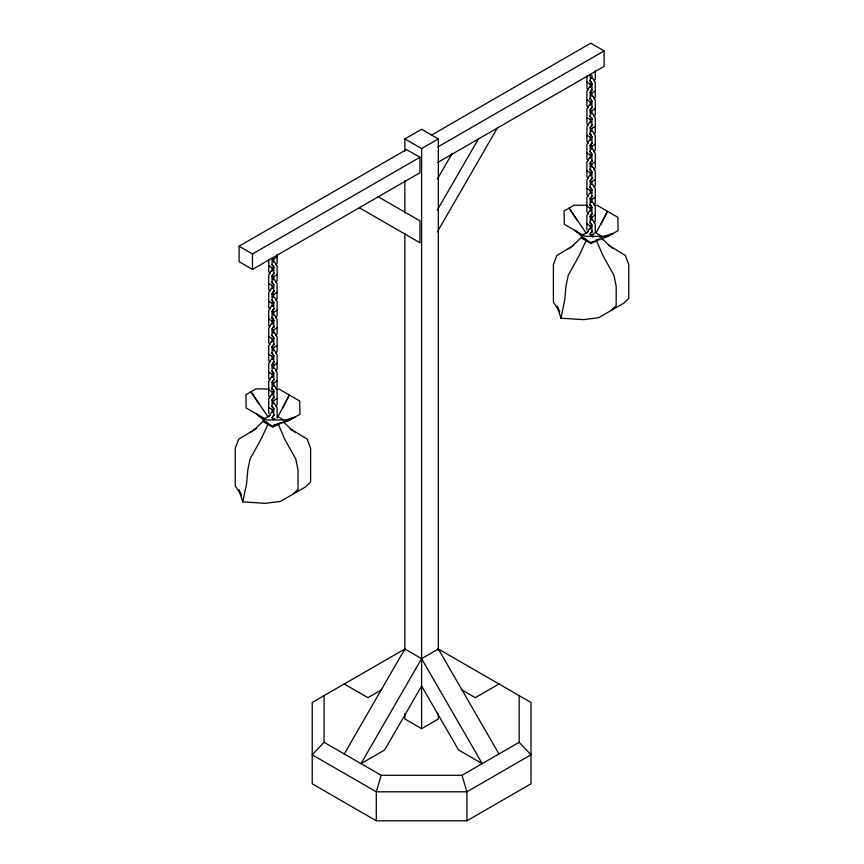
<?xml version="1.0" encoding="UTF-8"?>
<svg xmlns="http://www.w3.org/2000/svg" width="864" height="864" viewBox="0 0 864 864"><rect width="100%" height="100%" fill="white"/><g stroke="black" fill="none" stroke-linecap="round" stroke-linejoin="round"><path stroke-width="1.3" d="M283.921 422.388L291.546 429.484L307.206 439.214L310.597 448.232L310.597 482.069L305.575 486.896L280.454 501.401L265.388 503.334L242.784 501.887L246.629 483.376L247.806 469.984L250.063 459.011L261.274 438.793L267.905 424.397L267.905 423.436L256.511 413.953L260.658 417.053M601.128 237.816L609.692 245.797L625.363 255.528L628.754 264.546L628.754 298.382L623.732 303.21L598.612 317.714L583.546 319.648L560.941 318.2L564.786 299.689L565.963 286.297L568.22 275.324L579.431 255.107L586.051 240.71L586.051 239.749L574.668 230.267L576.742 231.822M519.156 695.639L519.156 742.306L462.013 775.289L381.197 775.289L376.294 791.802L376.294 820.8L466.916 820.8L530.993 783.799L530.993 702.475L437.918 648.745M282.744 408.11L289.332 395.01L277.949 416.664L282.971 419.558M600.89 224.424L607.489 211.324L596.095 232.978L601.128 235.883L599.119 237.038M276.026 264.816L277.106 262.937L277.106 254.405M276.026 282.528L277.106 280.649L277.106 266.155L274.946 262.397L272.581 261.036M276.026 300.24L277.106 298.372L277.106 283.867L274.946 280.12L272.581 278.748M276.026 317.952L277.106 316.084L277.106 301.579L274.946 297.832L272.581 296.46M276.026 335.675L277.106 333.796L277.106 319.291L274.946 315.544L272.581 314.172M276.026 353.387L277.106 351.508L277.106 337.014L274.946 333.256L272.581 331.895M276.026 371.099L277.106 369.22L277.106 354.726L274.946 350.978L272.581 349.607M276.026 388.811L277.106 386.942L277.106 372.438L274.946 368.69L272.581 367.319M268.736 416.729L270.907 412.981L273.272 411.62M276.026 406.534L277.106 404.654L277.106 390.15L274.946 386.402L272.581 385.031M272.084 417.539L274.255 414.914M437.389 179.01L452.174 153.403M437.346 210.017L478.343 139.028M437.346 231.898L497.286 128.088M594.184 81.13L595.264 79.25L595.264 70.718M594.184 98.842L595.264 96.973L595.264 82.469L593.093 78.721L590.728 77.35M594.184 116.554L595.264 114.685L595.264 100.181L593.093 96.433L590.728 95.062M594.184 134.276L595.264 132.397L595.264 117.893L593.093 114.145L590.728 112.774M594.184 151.988L595.264 150.109L595.264 135.605L593.093 131.857L590.728 130.496M594.184 169.7L595.264 167.821L595.264 153.328L593.093 149.58L590.728 148.208M594.184 187.412L595.264 185.544L595.264 171.04L593.093 167.292L590.728 165.92M594.184 205.135L595.264 203.256L595.264 188.752L593.093 185.004L590.728 183.632M586.894 233.053L589.054 229.295L591.419 227.934M594.184 222.847L595.264 220.968L595.264 206.464L593.093 202.716L590.728 201.355M590.242 233.852L592.402 231.228M344.25 753.959L404.86 648.994L421.61 658.66L482.209 763.636L458.536 749.963L421.61 686.005L384.685 749.963L361.001 763.636L421.61 658.66L438.35 648.994L498.96 753.959M324.054 695.639L324.054 742.306L312.217 754.801L376.294 791.802L466.916 791.802L530.993 754.801L519.156 742.306M293.015 494.154L298.037 489.316L298.037 469.984L295.78 459.011L284.774 439.268L277.949 423.436M611.172 310.468L616.194 305.629L616.194 286.297L613.937 275.324L602.932 255.582L596.095 239.749M250.063 432.616L256.673 428.393M568.22 248.929L573.718 245.408M404.86 151.049L404.86 138.91L421.61 129.244L438.35 138.91L438.35 650.171M239.09 246.218L406.534 149.548L419.936 157.28L419.936 172.746L252.482 269.417L239.09 261.684L239.09 246.218L252.482 253.951L419.936 157.28M431.417 135.173L590.728 43.2L604.13 50.933L604.13 66.398L437.843 162.41M404.86 138.91L421.61 148.576L438.35 138.91M437.843 146.934L604.13 50.933M273.272 259.189L277.106 256.975M274.158 267.138L272.581 268.056L268.736 265.842M273.272 269.903L270.907 271.264L268.736 275.022L268.736 289.505L269.816 291.373M591.419 86.216L589.054 87.588L586.894 91.336L586.894 105.818L587.974 107.687M274.255 273.197L272.084 275.821L272.084 282.755M592.402 89.521L590.242 92.135L590.242 99.068M272.581 274.568L273.758 273.888L273.758 266.954L271.598 264.33M590.728 90.882L592.402 89.921L591.419 89.348M277.106 274.687L273.272 276.901L271.696 275.994M595.264 91.001L591.419 93.215L589.842 92.308M272.581 281.902L271.598 282.463L273.272 283.435M590.728 98.215L589.745 98.788L591.419 99.749M274.158 284.861L272.581 285.768L268.736 283.554M592.304 101.174L590.728 102.082L586.894 99.868M273.272 287.615L270.907 288.986L268.736 292.734L268.736 307.217L269.816 309.085M591.419 103.928L589.054 105.3L586.894 109.048L586.894 123.53L587.974 125.41M274.255 290.92L272.084 293.533L272.084 300.467L273.272 301.147M592.402 107.233L590.242 109.847L590.242 116.78L591.419 117.461M272.581 292.28L274.255 291.319L273.272 290.747M590.728 108.594L591.916 107.914L591.916 100.98L589.745 98.366M277.106 292.399L273.272 294.613L271.696 293.706M595.264 108.713L591.419 110.938L589.842 110.02M274.158 302.573L272.581 303.48L268.736 301.266M592.304 118.886L590.728 119.804L586.894 117.58M273.272 305.327L270.907 306.698L268.736 310.446L268.736 324.929L269.816 326.808M591.419 121.64L589.054 123.012L586.894 126.76L586.894 141.242L587.974 143.122M274.255 308.632L272.084 311.245L272.084 318.179M592.402 124.945L590.242 127.559L590.242 134.492M272.581 309.992L273.758 309.312L273.758 302.378L271.598 299.765M590.728 126.317L592.402 125.345L591.419 124.783M277.106 310.111L273.272 312.336L271.696 311.418M595.264 126.436L591.419 128.65L589.842 127.732M272.581 317.336L271.598 317.898L273.272 318.859M590.728 133.65L589.745 134.212L591.419 135.184M274.158 320.285L272.581 321.203L268.736 318.978M592.304 136.598L590.728 137.516L586.894 135.302M273.272 323.039L270.907 324.41L268.736 328.158L268.736 342.641L269.816 344.52M591.419 139.363L589.054 140.724L586.894 144.472L586.894 158.954L587.974 160.834M274.255 326.344L272.084 328.957L272.084 335.891L273.272 336.582M592.402 142.657L590.242 145.282L590.242 152.215L591.419 152.896M272.581 327.715L274.255 326.743L273.272 326.182M590.728 144.029L591.916 143.348L591.916 136.415L589.745 133.79M277.106 327.834L273.272 330.048L271.696 329.13M595.264 144.148L591.419 146.362L589.842 145.454M274.158 337.997L272.581 338.915L268.736 336.701M592.304 154.321L590.728 155.228L586.894 153.014M273.272 340.762L270.907 342.122L268.736 345.881L268.736 360.353L269.816 362.232M591.419 157.075L589.054 158.447L586.894 162.194L586.894 176.677L587.974 178.546M274.255 344.056L272.084 346.68L272.084 353.614M592.402 160.38L590.242 162.994L590.242 169.927M272.581 345.427L273.758 344.747L273.758 337.813L271.598 335.189M590.728 161.741L592.402 160.78L591.419 160.207M277.106 345.546L273.272 347.76L271.696 346.853M595.264 161.86L591.419 164.074L589.842 163.166M272.581 352.76L271.598 353.322L273.272 354.294M590.728 169.074L589.745 169.646L591.419 170.608M274.158 355.72L272.581 356.627L268.736 354.413M592.304 172.033L590.728 172.94L586.894 170.726M273.272 358.474L270.907 359.845L268.736 363.593L268.736 378.076L269.816 379.944M591.419 174.787L589.054 176.159L586.894 179.906L586.894 194.389L587.974 196.268M274.255 361.778L272.084 364.392L272.084 371.326L273.272 372.006M592.402 178.092L590.242 180.706L590.242 187.639L591.419 188.32M272.581 363.139L274.255 362.178L273.272 361.606M590.728 179.453L591.916 178.772L591.916 171.839L589.745 169.225M277.106 363.258L273.272 365.472L271.696 364.565M595.264 179.572L591.419 181.786L589.842 180.878M274.158 373.432L272.581 374.339L268.736 372.125M592.304 189.745L590.728 190.652L586.894 188.438M273.272 376.186L270.907 377.557L268.736 381.305L268.736 395.788L269.816 397.667M591.419 192.499L589.054 193.871L586.894 197.618L586.894 212.101L587.974 213.98M274.255 379.49L272.084 382.104L272.084 389.038M592.402 195.804L590.242 198.418L590.242 205.351M272.581 380.851L273.758 380.171L273.758 373.237L271.598 370.624M590.728 197.176L592.402 196.204L591.419 195.642M277.106 380.97L273.272 383.184L271.696 382.277M595.264 197.284L591.419 199.508L589.842 198.59M272.581 388.184L271.598 388.757L273.272 389.718M590.728 204.509L589.745 205.07L591.419 206.042M274.158 391.144L272.581 392.062L268.736 389.837M592.304 207.457L590.728 208.375L586.894 206.15M273.272 393.898L270.907 395.269L268.736 399.017L268.736 413.5M591.419 210.222L589.054 211.583L586.894 215.33L586.894 229.813M274.255 397.202L272.084 399.816L272.084 406.75L273.272 407.441M592.402 213.516L590.242 216.14L590.242 223.074L591.419 223.754M272.581 398.574L274.255 397.602L273.272 397.04M590.728 214.888L591.916 214.207L591.916 207.274L589.745 204.649M277.106 398.682L273.272 400.907L271.696 399.989M595.264 215.006L591.419 217.22L589.842 216.313M274.158 408.856L272.581 409.774L268.736 407.549M592.304 225.18L590.728 226.087L586.894 223.873M263.876 418.986L269.914 415.508M582.034 235.3L588.06 231.822M272.581 416.286L273.758 415.606L273.758 408.672L271.598 406.048M590.728 232.6L592.402 231.638L591.419 231.066M593.093 233.971L595.264 232.718L595.264 224.186L593.093 220.428L590.728 219.067M272.927 419.558L274.936 418.403M593.082 234.716L591.073 235.883L593.082 237.038M262.872 420.53L272.927 426.33L275.94 424.591M581.029 236.844L591.073 242.644L593.082 241.488M280.962 422.658L272.927 427.302L262.872 421.502L253.422 430.369L238.637 439.214L235.246 448.232L235.246 485.935L241.531 495.353L238.928 489.791L242.784 501.887M599.119 238.972L591.073 243.616L581.029 237.816L571.579 246.683L556.794 255.528L553.403 264.546L553.403 302.249L559.678 311.677L557.075 306.115L560.941 318.2M591.073 242.644L608.018 236.38L618.073 230.58L617.868 217.318L597.11 205.33L594.551 205.319M405.292 648.745L312.217 702.475L312.217 783.799L376.294 820.8M381.78 689.656L367.934 697.658L344.25 683.986M404.86 713.578L404.86 718.978L421.61 728.644L438.35 718.978L438.35 713.578M498.96 683.986L475.276 697.658L461.43 689.656M609.412 234.824L613.04 233.485L600.944 237.265M291.265 418.511L294.894 417.161L285.206 420.196M272.927 426.33L289.872 420.066L299.916 414.266L299.711 401.004L278.953 389.016L276.404 389.005M274.136 424.991L280.184 423.09M282.604 422.334L289.872 420.066L266.89 419.947L246.132 407.959L245.927 394.697L255.982 388.897L268.747 388.962M586.894 205.276L574.128 205.211L564.084 211.01L564.289 224.284L585.047 236.261L608.018 236.38M589.745 80.654L591.916 83.268L591.916 90.202M591.419 82.037L590.242 81.356L590.242 74.423M590.728 83.408L592.402 84.37M586.894 82.156L590.728 84.37M589.745 116.078L591.916 118.692L591.916 125.626M589.745 151.513L591.916 154.127L591.916 161.06M589.745 186.937L591.916 189.551L591.916 196.484M589.745 222.361L591.916 224.986L591.916 231.919M589.842 234.025L591.419 234.932M377.6 196.42L419.936 220.849L419.936 242.73L359.327 207.738M273.272 265.723L272.084 265.032L272.084 258.109M271.598 282.053L273.758 284.666L273.758 291.6M271.598 317.477L273.758 320.09L273.758 327.024M271.598 352.912L273.758 355.525L273.758 362.459M271.598 388.336L273.758 390.949L273.758 397.883M272.581 402.754L274.946 404.114L277.106 407.862L277.106 418.1M271.696 417.712L273.272 418.619M324.054 742.306L381.197 775.289M608.332 245.29L612.814 248.206M290.174 428.976L295.78 432.616M586.051 232.978L569.106 208.116L577.217 220.471M267.905 416.664L250.96 391.802L259.06 404.158M587.974 89.975L586.894 88.106L586.894 76.054M269.816 273.661L268.736 271.782L268.736 259.74M462.013 775.289L466.916 791.802L466.916 820.8M591.916 74.984L591.916 78.451M591.916 92.696L591.916 96.163M591.916 110.419L591.916 113.886M591.916 128.131L591.916 131.598M591.916 145.843L591.916 149.31M591.916 163.555L591.916 167.022M591.916 181.278L591.916 184.745M591.916 198.99L591.916 202.457M591.916 216.702L591.916 220.169M590.242 83.83L590.242 87.296M590.242 101.552L590.242 105.019M590.242 119.264L590.242 122.731M590.242 136.976L590.242 140.443M590.242 154.688L590.242 158.155M590.242 172.411L590.242 175.878M590.242 190.123L590.242 193.59M590.242 207.835L590.242 211.302M590.242 225.547L590.242 229.014M421.61 148.576L421.61 728.644M404.86 180.727L404.86 213.106M404.86 233.334L404.86 650.171M273.758 258.671L273.758 262.138M273.758 276.383L273.758 279.85M273.758 294.095L273.758 297.562M273.758 311.818L273.758 315.284M273.758 329.53L273.758 332.996M273.758 347.242L273.758 350.708M273.758 364.954L273.758 368.42M273.758 382.676L273.758 386.143M273.758 400.388L273.758 403.855M272.084 267.516L272.084 270.983M272.084 285.228L272.084 288.695M272.084 302.951L272.084 306.418M272.084 320.663L272.084 324.13M272.084 338.375L272.084 341.842M272.084 356.087L272.084 359.554M272.084 373.81L272.084 377.276M272.084 391.522L272.084 394.988M272.084 409.234L272.084 412.7M252.482 253.951L252.482 269.417"/></g></svg>
